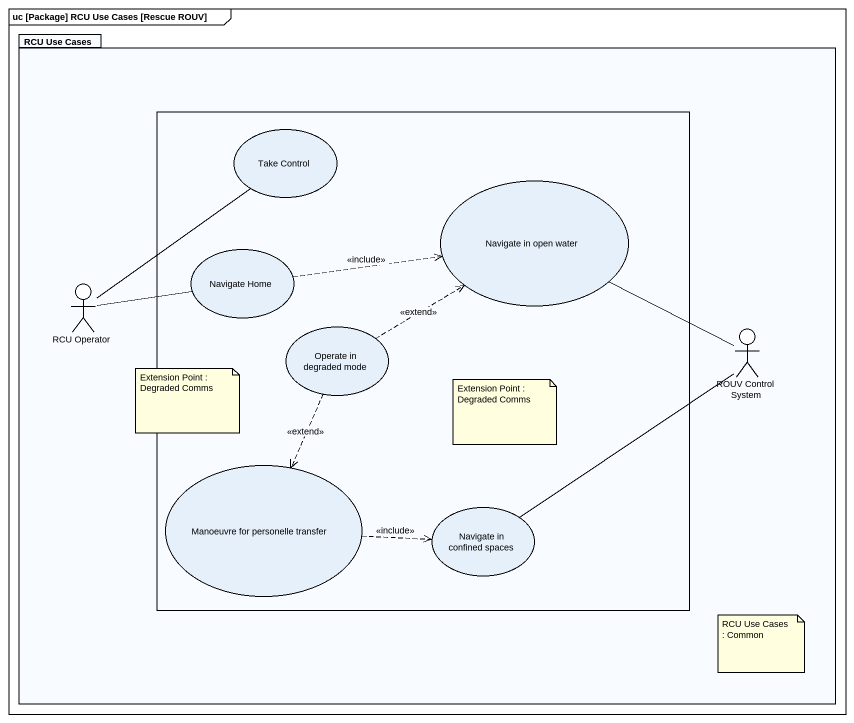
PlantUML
@startuml
mainframe uc [Package] RCU Use Cases [Rescue ROUV]
package "RCU Use Cases" as RCU_Use_Cases {
  rectangle " " as rectangle1 {
    usecase "Take Control" as Take_Control
    usecase "Navigate in open water" as Navigate_in_open_water
    usecase "Navigate Home" as Navigate_Home
    usecase "Operate in degraded mode" as Operate_in_degraded_mode
    usecase "Manoeuvre for personelle transfer" as Manoeuvre_for_personelle
    usecase "Navigate in confined spaces" as Navigate_in_confined_spaces
  }
  actor "RCU Operator" as RCU_Operator
  actor "ROUV Control System" as ROUV_Control_System
}
Navigate_in_open_water -- ROUV_Control_System
Navigate_Home .right.> Navigate_in_open_water : <<include>>
RCU_Operator -up- Take_Control
RCU_Operator -right- Navigate_Home
Operate_in_degraded_mode .right.> Navigate_in_open_water : <<extend>>
Operate_in_degraded_mode ..> Manoeuvre_for_personelle : <<extend>>
Manoeuvre_for_personelle .right.> Navigate_in_confined_spaces : <<include>>
Navigate_in_confined_spaces -up- ROUV_Control_System
note as N1
  Extension Point : Degraded Comms
end note
note as N2
  Extension Point : Degraded Comms
end note
note as N3
  RCU Use Cases : Common
end note
@enduml
